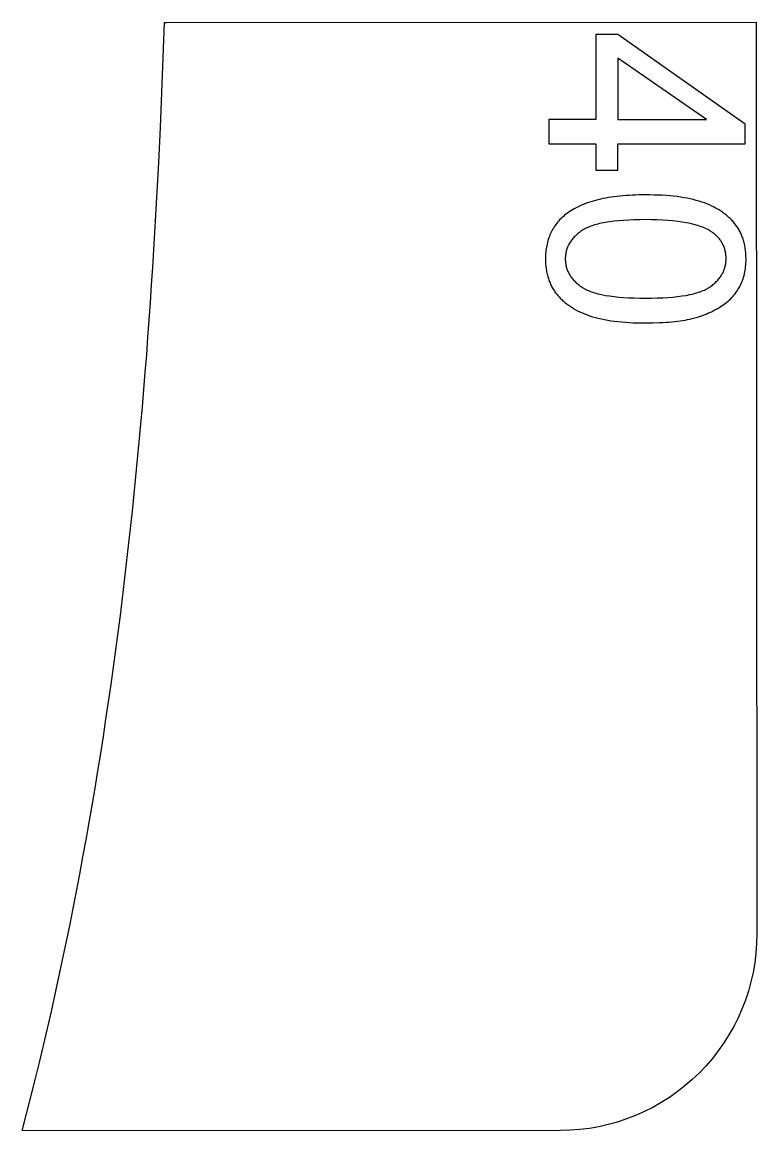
# Model space of a CAD drawing. Extents: x -16189 to 5251, y 3521 to 4024.
# Drawn here: x -7258.5 to -7071.6, y 3546.7 to 3828.8 of the extents above; entities that cross this region are included whole.
import ezdxf

# ---------------------------------------------------------------- set-up
doc = ezdxf.new("R2010")
doc.units = 0
doc.layers.add('LAYER_03', color=7, linetype='CONTINUOUS')

msp = doc.modelspace()

# ---------------------------------------------------------------- linework, layer by layer
at = {"layer": 'LAYER_03'}
for p, q in [((-7113.85, 3783.1), (-7114.44, 3782.91)), ((-7113.26, 3783.28), (-7113.85, 3783.1)), ((-7112.65, 3783.45), (-7113.26, 3783.28)), ((-7112.02, 3783.61), (-7112.65, 3783.45)), ((-7111.38, 3783.76), (-7112.02, 3783.61)), ((-7110.72, 3783.9), (-7111.38, 3783.76)), ((-7110.05, 3784.03), (-7110.72, 3783.9)), ((-7109.36, 3784.15), (-7110.05, 3784.03)), ((-7108.65, 3784.26), (-7109.36, 3784.15)), ((-7107.93, 3784.36), (-7108.65, 3784.26)), ((-7107.2, 3784.45), (-7107.93, 3784.36)), ((-7106.45, 3784.53), (-7107.2, 3784.45)), ((-7105.69, 3784.61), (-7106.45, 3784.53)), ((-7104.91, 3784.67), (-7105.69, 3784.61)), ((-7104.11, 3784.72), (-7104.91, 3784.67)), ((-7103.3, 3784.77), (-7104.11, 3784.72)), ((-7102.47, 3784.8), (-7103.3, 3784.77)), ((-7101.63, 3784.82), (-7102.47, 3784.8)), ((-7099.9, 3784.84), (-7101.63, 3784.82)), ((-7098.81, 3784.84), (-7099.9, 3784.84)), ((-7097.74, 3784.81), (-7098.81, 3784.84)), ((-7096.7, 3784.78), (-7097.74, 3784.81)), ((-7095.69, 3784.73), (-7096.7, 3784.78)), ((-7094.7, 3784.67), (-7095.69, 3784.73)), ((-7093.74, 3784.59), (-7094.7, 3784.67)), ((-7092.81, 3784.49), (-7093.74, 3784.59)), ((-7091.91, 3784.39), (-7092.81, 3784.49)), ((-7091.03, 3784.27), (-7091.91, 3784.39)), ((-7090.18, 3784.13), (-7091.03, 3784.27)), ((-7089.35, 3783.98), (-7090.18, 3784.13)), ((-7088.56, 3783.82), (-7089.35, 3783.98)), ((-7087.79, 3783.64), (-7088.56, 3783.82)), ((-7087.04, 3783.45), (-7087.79, 3783.64)), ((-7086.33, 3783.24), (-7087.04, 3783.45)), ((-7085.64, 3783.02), (-7086.33, 3783.24)), ((-7084.97, 3782.78), (-7085.64, 3783.02)), ((-7119.82, 3780.21), (-7120.22, 3779.9)), ((-7119.41, 3780.5), (-7119.82, 3780.21)), ((-7118.98, 3780.78), (-7119.41, 3780.5)), ((-7118.53, 3781.06), (-7118.98, 3780.78)), ((-7118.08, 3781.32), (-7118.53, 3781.06)), ((-7117.6, 3781.58), (-7118.08, 3781.32)), ((-7117.11, 3781.83), (-7117.6, 3781.58)), ((-7116.61, 3782.06), (-7117.11, 3781.83)), ((-7116.09, 3782.29), (-7116.61, 3782.06)), ((-7115.55, 3782.51), (-7116.09, 3782.29)), ((-7115, 3782.71), (-7115.55, 3782.51)), ((-7114.44, 3782.91), (-7115, 3782.71)), ((-7084.33, 3782.54), (-7084.97, 3782.78)), ((-7083.7, 3782.27), (-7084.33, 3782.54)), ((-7083.09, 3782), (-7083.7, 3782.27)), ((-7082.5, 3781.71), (-7083.09, 3782)), ((-7081.93, 3781.4), (-7082.5, 3781.71)), ((-7081.38, 3781.08), (-7081.93, 3781.4)), ((-7081.12, 3780.92), (-7081.38, 3781.08)), ((-7080.85, 3780.75), (-7081.12, 3780.92)), ((-7080.6, 3780.58), (-7080.85, 3780.75)), ((-7080.34, 3780.41), (-7080.6, 3780.58)), ((-7080.09, 3780.23), (-7080.34, 3780.41)), ((-7079.85, 3780.05), (-7080.09, 3780.23)), ((-7122.48, 3777.65), (-7122.72, 3777.34)), ((-7122.23, 3777.95), (-7122.48, 3777.65)), ((-7121.98, 3778.25), (-7122.23, 3777.95)), ((-7121.71, 3778.54), (-7121.98, 3778.25)), ((-7121.43, 3778.82), (-7121.71, 3778.54)), ((-7121.14, 3779.1), (-7121.43, 3778.82)), ((-7120.84, 3779.37), (-7121.14, 3779.1)), ((-7120.53, 3779.64), (-7120.84, 3779.37)), ((-7120.22, 3779.9), (-7120.53, 3779.64)), ((-7112.07, 3777.41), (-7112.51, 3777.3)), ((-7111.61, 3777.52), (-7112.07, 3777.41)), ((-7111.14, 3777.63), (-7111.61, 3777.52)), ((-7110.15, 3777.82), (-7111.14, 3777.63)), ((-7109.09, 3777.99), (-7110.15, 3777.82)), ((-7107.97, 3778.13), (-7109.09, 3777.99)), ((-7106.79, 3778.26), (-7107.97, 3778.13)), ((-7105.54, 3778.36), (-7106.79, 3778.26)), ((-7104.23, 3778.44), (-7105.54, 3778.36)), ((-7102.85, 3778.49), (-7104.23, 3778.44)), ((-7101.41, 3778.53), (-7102.85, 3778.49)), ((-7099.9, 3778.54), (-7101.41, 3778.53)), ((-7098.39, 3778.53), (-7099.9, 3778.54)), ((-7096.95, 3778.49), (-7098.39, 3778.53)), ((-7095.56, 3778.43), (-7096.95, 3778.49)), ((-7094.23, 3778.34), (-7095.56, 3778.43)), ((-7092.97, 3778.23), (-7094.23, 3778.34)), ((-7091.76, 3778.09), (-7092.97, 3778.23)), ((-7090.62, 3777.93), (-7091.76, 3778.09)), ((-7089.53, 3777.75), (-7090.62, 3777.93)), ((-7088.51, 3777.53), (-7089.53, 3777.75)), ((-7088.02, 3777.42), (-7088.51, 3777.53)), ((-7087.54, 3777.3), (-7088.02, 3777.42)), ((-7079.61, 3779.86), (-7079.85, 3780.05)), ((-7079.38, 3779.67), (-7079.61, 3779.86)), ((-7079.15, 3779.48), (-7079.38, 3779.67)), ((-7078.93, 3779.29), (-7079.15, 3779.48)), ((-7078.71, 3779.09), (-7078.93, 3779.29)), ((-7078.49, 3778.89), (-7078.71, 3779.09)), ((-7078.28, 3778.68), (-7078.49, 3778.89)), ((-7078.08, 3778.47), (-7078.28, 3778.68)), ((-7077.88, 3778.26), (-7078.08, 3778.47)), ((-7077.68, 3778.04), (-7077.88, 3778.26)), ((-7077.49, 3777.82), (-7077.68, 3778.04)), ((-7077.31, 3777.6), (-7077.49, 3777.82)), ((-7077.12, 3777.37), (-7077.31, 3777.6)), ((-7076.95, 3777.14), (-7077.12, 3777.37)), ((-7124.26, 3774.64), (-7124.4, 3774.28)), ((-7124.1, 3775), (-7124.26, 3774.64)), ((-7123.93, 3775.35), (-7124.1, 3775)), ((-7123.76, 3775.7), (-7123.93, 3775.35)), ((-7123.57, 3776.04), (-7123.76, 3775.7)), ((-7123.37, 3776.37), (-7123.57, 3776.04)), ((-7123.17, 3776.7), (-7123.37, 3776.37)), ((-7122.95, 3777.02), (-7123.17, 3776.7)), ((-7122.72, 3777.34), (-7122.95, 3777.02)), ((-7117.66, 3774.53), (-7117.87, 3774.33)), ((-7117.45, 3774.72), (-7117.66, 3774.53)), ((-7117.23, 3774.92), (-7117.45, 3774.72)), ((-7117.01, 3775.11), (-7117.23, 3774.92)), ((-7116.77, 3775.29), (-7117.01, 3775.11)), ((-7116.53, 3775.48), (-7116.77, 3775.29)), ((-7116.28, 3775.66), (-7116.53, 3775.48)), ((-7116.15, 3775.75), (-7116.28, 3775.66)), ((-7116.02, 3775.83), (-7116.15, 3775.75)), ((-7115.88, 3775.92), (-7116.02, 3775.83)), ((-7115.74, 3776.01), (-7115.88, 3775.92)), ((-7115.59, 3776.09), (-7115.74, 3776.01)), ((-7115.44, 3776.17), (-7115.59, 3776.09)), ((-7115.29, 3776.25), (-7115.44, 3776.17)), ((-7115.13, 3776.33), (-7115.29, 3776.25)), ((-7114.81, 3776.49), (-7115.13, 3776.33)), ((-7114.46, 3776.64), (-7114.81, 3776.49)), ((-7114.1, 3776.78), (-7114.46, 3776.64)), ((-7113.73, 3776.92), (-7114.1, 3776.78)), ((-7113.34, 3777.05), (-7113.73, 3776.92)), ((-7112.93, 3777.18), (-7113.34, 3777.05)), ((-7112.51, 3777.3), (-7112.93, 3777.18)), ((-7087.09, 3777.17), (-7087.54, 3777.3)), ((-7086.64, 3777.04), (-7087.09, 3777.17)), ((-7086.21, 3776.9), (-7086.64, 3777.04)), ((-7085.8, 3776.75), (-7086.21, 3776.9)), ((-7085.4, 3776.6), (-7085.8, 3776.75)), ((-7085.02, 3776.45), (-7085.4, 3776.6)), ((-7084.65, 3776.28), (-7085.02, 3776.45)), ((-7084.29, 3776.11), (-7084.65, 3776.28)), ((-7083.96, 3775.93), (-7084.29, 3776.11)), ((-7083.63, 3775.75), (-7083.96, 3775.93)), ((-7083.48, 3775.66), (-7083.63, 3775.75)), ((-7083.32, 3775.56), (-7083.48, 3775.66)), ((-7083.18, 3775.47), (-7083.32, 3775.56)), ((-7083.03, 3775.37), (-7083.18, 3775.47)), ((-7082.81, 3775.21), (-7083.03, 3775.37)), ((-7082.6, 3775.05), (-7082.81, 3775.21)), ((-7082.39, 3774.88), (-7082.6, 3775.05)), ((-7082.19, 3774.71), (-7082.39, 3774.88)), ((-7082, 3774.54), (-7082.19, 3774.71)), ((-7081.81, 3774.36), (-7082, 3774.54)), ((-7076.78, 3776.91), (-7076.95, 3777.14)), ((-7076.62, 3776.67), (-7076.78, 3776.91)), ((-7076.46, 3776.43), (-7076.62, 3776.67)), ((-7076.31, 3776.19), (-7076.46, 3776.43)), ((-7076.16, 3775.94), (-7076.31, 3776.19)), ((-7076.02, 3775.69), (-7076.16, 3775.94)), ((-7075.89, 3775.43), (-7076.02, 3775.69)), ((-7075.76, 3775.17), (-7075.89, 3775.43)), ((-7075.64, 3774.91), (-7075.76, 3775.17)), ((-7075.52, 3774.64), (-7075.64, 3774.91)), ((-7075.41, 3774.37), (-7075.52, 3774.64)), ((-7125.07, 3771.97), (-7125.15, 3771.56)), ((-7124.99, 3772.37), (-7125.07, 3771.97)), ((-7124.89, 3772.76), (-7124.99, 3772.37)), ((-7124.78, 3773.15), (-7124.89, 3772.76)), ((-7124.67, 3773.53), (-7124.78, 3773.15)), ((-7124.54, 3773.91), (-7124.67, 3773.53)), ((-7124.4, 3774.28), (-7124.54, 3773.91)), ((-7119.68, 3771.76), (-7119.78, 3771.53)), ((-7119.57, 3771.99), (-7119.68, 3771.76)), ((-7119.46, 3772.22), (-7119.57, 3771.99)), ((-7119.33, 3772.44), (-7119.46, 3772.22)), ((-7119.2, 3772.66), (-7119.33, 3772.44)), ((-7119.06, 3772.88), (-7119.2, 3772.66)), ((-7118.92, 3773.1), (-7119.06, 3772.88)), ((-7118.76, 3773.31), (-7118.92, 3773.1)), ((-7118.6, 3773.52), (-7118.76, 3773.31)), ((-7118.43, 3773.73), (-7118.6, 3773.52)), ((-7118.25, 3773.93), (-7118.43, 3773.73)), ((-7118.06, 3774.13), (-7118.25, 3773.93)), ((-7117.87, 3774.33), (-7118.06, 3774.13)), ((-7081.64, 3774.18), (-7081.81, 3774.36)), ((-7081.47, 3774), (-7081.64, 3774.18)), ((-7081.3, 3773.81), (-7081.47, 3774)), ((-7081.14, 3773.63), (-7081.3, 3773.81)), ((-7080.99, 3773.43), (-7081.14, 3773.63)), ((-7080.85, 3773.24), (-7080.99, 3773.43)), ((-7080.71, 3773.04), (-7080.85, 3773.24)), ((-7080.58, 3772.83), (-7080.71, 3773.04)), ((-7080.46, 3772.63), (-7080.58, 3772.83)), ((-7080.35, 3772.42), (-7080.46, 3772.63)), ((-7080.24, 3772.21), (-7080.35, 3772.42)), ((-7080.14, 3771.99), (-7080.24, 3772.21)), ((-7080.04, 3771.77), (-7080.14, 3771.99)), ((-7079.96, 3771.55), (-7080.04, 3771.77)), ((-7075.3, 3774.1), (-7075.41, 3774.37)), ((-7075.2, 3773.82), (-7075.3, 3774.1)), ((-7075.11, 3773.54), (-7075.2, 3773.82)), ((-7075.02, 3773.26), (-7075.11, 3773.54)), ((-7074.93, 3772.97), (-7075.02, 3773.26)), ((-7074.86, 3772.68), (-7074.93, 3772.97)), ((-7074.79, 3772.38), (-7074.86, 3772.68)), ((-7074.72, 3772.08), (-7074.79, 3772.38)), ((-7074.66, 3771.78), (-7074.72, 3772.08)), ((-7074.61, 3771.47), (-7074.66, 3771.78)), ((-7125.39, 3769), (-7125.4, 3768.55)), ((-7125.38, 3769.44), (-7125.39, 3769)), ((-7125.35, 3769.88), (-7125.38, 3769.44)), ((-7125.32, 3770.31), (-7125.35, 3769.88)), ((-7125.27, 3770.73), (-7125.32, 3770.31)), ((-7125.21, 3771.15), (-7125.27, 3770.73)), ((-7125.15, 3771.56), (-7125.21, 3771.15)), ((-7120.34, 3769.07), (-7120.35, 3768.81)), ((-7120.32, 3769.33), (-7120.34, 3769.07)), ((-7120.29, 3769.59), (-7120.32, 3769.33)), ((-7120.25, 3769.84), (-7120.29, 3769.59)), ((-7120.21, 3770.09), (-7120.25, 3769.84)), ((-7120.16, 3770.34), (-7120.21, 3770.09)), ((-7120.1, 3770.58), (-7120.16, 3770.34)), ((-7120.03, 3770.82), (-7120.1, 3770.58)), ((-7119.95, 3771.06), (-7120.03, 3770.82)), ((-7119.87, 3771.3), (-7119.95, 3771.06)), ((-7119.78, 3771.53), (-7119.87, 3771.3)), ((-7079.88, 3771.32), (-7079.96, 3771.55)), ((-7079.8, 3771.09), (-7079.88, 3771.32)), ((-7079.74, 3770.86), (-7079.8, 3771.09)), ((-7079.68, 3770.63), (-7079.74, 3770.86)), ((-7079.62, 3770.39), (-7079.68, 3770.63)), ((-7079.58, 3770.14), (-7079.62, 3770.39)), ((-7079.54, 3769.9), (-7079.58, 3770.14)), ((-7079.51, 3769.65), (-7079.54, 3769.9)), ((-7079.48, 3769.4), (-7079.51, 3769.65)), ((-7079.47, 3769.14), (-7079.48, 3769.4)), ((-7079.46, 3768.88), (-7079.47, 3769.14)), ((-7079.45, 3768.62), (-7079.46, 3768.88)), ((-7074.56, 3771.16), (-7074.61, 3771.47)), ((-7074.51, 3770.85), (-7074.56, 3771.16)), ((-7074.48, 3770.53), (-7074.51, 3770.85)), ((-7074.45, 3770.21), (-7074.48, 3770.53)), ((-7074.42, 3769.89), (-7074.45, 3770.21)), ((-7074.4, 3769.56), (-7074.42, 3769.89)), ((-7074.39, 3769.23), (-7074.4, 3769.56)), ((-7074.37, 3768.55), (-7074.39, 3769.23)), ((-7125.4, 3768.55), (-7125.38, 3767.87)), ((-7125.38, 3767.87), (-7125.37, 3767.54)), ((-7125.37, 3767.54), (-7125.35, 3767.21)), ((-7125.35, 3767.21), (-7125.32, 3766.88)), ((-7125.32, 3766.88), (-7125.29, 3766.56)), ((-7125.29, 3766.56), (-7125.26, 3766.24)), ((-7125.26, 3766.24), (-7125.21, 3765.93)), ((-7120.35, 3768.81), (-7120.35, 3768.55)), ((-7120.35, 3768.55), (-7120.35, 3768.29)), ((-7120.35, 3768.29), (-7120.34, 3768.03)), ((-7120.34, 3768.03), (-7120.32, 3767.77)), ((-7120.32, 3767.77), (-7120.29, 3767.52)), ((-7120.29, 3767.52), (-7120.25, 3767.26)), ((-7120.25, 3767.26), (-7120.21, 3767.01)), ((-7120.21, 3767.01), (-7120.16, 3766.77)), ((-7120.16, 3766.77), (-7120.1, 3766.52)), ((-7120.1, 3766.52), (-7120.03, 3766.28)), ((-7120.03, 3766.28), (-7119.95, 3766.04)), ((-7079.93, 3765.83), (-7079.85, 3766.07)), ((-7079.85, 3766.07), (-7079.77, 3766.32)), ((-7079.77, 3766.32), (-7079.71, 3766.56)), ((-7079.71, 3766.56), (-7079.65, 3766.81)), ((-7079.65, 3766.81), (-7079.59, 3767.06)), ((-7079.59, 3767.06), (-7079.55, 3767.31)), ((-7079.55, 3767.31), (-7079.52, 3767.57)), ((-7079.52, 3767.57), (-7079.49, 3767.83)), ((-7079.49, 3767.83), (-7079.47, 3768.09)), ((-7079.47, 3768.09), (-7079.46, 3768.35)), ((-7079.46, 3768.35), (-7079.45, 3768.62)), ((-7074.6, 3765.67), (-7074.53, 3766.13)), ((-7074.53, 3766.13), (-7074.48, 3766.6)), ((-7074.48, 3766.6), (-7074.43, 3767.08)), ((-7074.43, 3767.08), (-7074.4, 3767.56)), ((-7074.4, 3767.56), (-7074.38, 3768.05)), ((-7074.38, 3768.05), (-7074.37, 3768.55)), ((-7125.21, 3765.93), (-7125.16, 3765.61)), ((-7125.16, 3765.61), (-7125.11, 3765.31)), ((-7125.11, 3765.31), (-7125.05, 3765)), ((-7125.05, 3765), (-7124.98, 3764.7)), ((-7124.98, 3764.7), (-7124.91, 3764.41)), ((-7124.91, 3764.41), (-7124.83, 3764.11)), ((-7124.83, 3764.11), (-7124.75, 3763.82)), ((-7124.75, 3763.82), (-7124.66, 3763.54)), ((-7124.66, 3763.54), (-7124.56, 3763.25)), ((-7124.56, 3763.25), (-7124.46, 3762.98)), ((-7119.95, 3766.04), (-7119.87, 3765.8)), ((-7119.87, 3765.8), (-7119.78, 3765.57)), ((-7119.78, 3765.57), (-7119.68, 3765.34)), ((-7119.68, 3765.34), (-7119.57, 3765.11)), ((-7119.57, 3765.11), (-7119.45, 3764.88)), ((-7119.45, 3764.88), (-7119.33, 3764.66)), ((-7119.33, 3764.66), (-7119.2, 3764.44)), ((-7119.2, 3764.44), (-7119.06, 3764.22)), ((-7119.06, 3764.22), (-7118.91, 3764.01)), ((-7118.91, 3764.01), (-7118.75, 3763.79)), ((-7118.75, 3763.79), (-7118.59, 3763.58)), ((-7118.59, 3763.58), (-7118.42, 3763.38)), ((-7118.42, 3763.38), (-7118.24, 3763.17)), ((-7081.55, 3763.18), (-7081.37, 3763.38)), ((-7081.37, 3763.38), (-7081.2, 3763.59)), ((-7081.2, 3763.59), (-7081.04, 3763.8)), ((-7081.04, 3763.8), (-7080.88, 3764.02)), ((-7080.88, 3764.02), (-7080.74, 3764.24)), ((-7080.74, 3764.24), (-7080.6, 3764.46)), ((-7080.6, 3764.46), (-7080.47, 3764.68)), ((-7080.47, 3764.68), (-7080.34, 3764.9)), ((-7080.34, 3764.9), (-7080.23, 3765.13)), ((-7080.23, 3765.13), (-7080.12, 3765.36)), ((-7080.12, 3765.36), (-7080.02, 3765.6)), ((-7080.02, 3765.6), (-7079.93, 3765.83)), ((-7075.28, 3763.07), (-7075.14, 3763.49)), ((-7075.14, 3763.49), (-7075.01, 3763.91)), ((-7075.01, 3763.91), (-7074.89, 3764.34)), ((-7074.89, 3764.34), (-7074.78, 3764.78)), ((-7074.78, 3764.78), (-7074.68, 3765.22)), ((-7074.68, 3765.22), (-7074.6, 3765.67)), ((-7124.46, 3762.98), (-7124.36, 3762.7)), ((-7124.36, 3762.7), (-7124.24, 3762.43)), ((-7124.24, 3762.43), (-7124.13, 3762.16)), ((-7124.13, 3762.16), (-7124, 3761.9)), ((-7124, 3761.9), (-7123.87, 3761.64)), ((-7123.87, 3761.64), (-7123.74, 3761.38)), ((-7123.74, 3761.38), (-7123.6, 3761.13)), ((-7123.6, 3761.13), (-7123.45, 3760.88)), ((-7123.45, 3760.88), (-7123.3, 3760.64)), ((-7123.3, 3760.64), (-7123.14, 3760.4)), ((-7118.24, 3763.17), (-7118.05, 3762.97)), ((-7118.05, 3762.97), (-7117.86, 3762.77)), ((-7117.86, 3762.77), (-7117.65, 3762.57)), ((-7117.65, 3762.57), (-7117.44, 3762.38)), ((-7117.44, 3762.38), (-7117.22, 3762.19)), ((-7117.22, 3762.19), (-7116.99, 3762)), ((-7116.99, 3762), (-7116.76, 3761.81)), ((-7116.76, 3761.81), (-7116.51, 3761.63)), ((-7116.51, 3761.63), (-7116.26, 3761.45)), ((-7116.26, 3761.45), (-7116.13, 3761.36)), ((-7116.13, 3761.36), (-7116, 3761.27)), ((-7116, 3761.27), (-7115.86, 3761.18)), ((-7115.86, 3761.18), (-7115.72, 3761.1)), ((-7115.72, 3761.1), (-7115.57, 3761.01)), ((-7115.57, 3761.01), (-7115.42, 3760.93)), ((-7115.42, 3760.93), (-7115.27, 3760.85)), ((-7115.27, 3760.85), (-7115.11, 3760.77)), ((-7115.11, 3760.77), (-7114.78, 3760.62)), ((-7114.78, 3760.62), (-7114.44, 3760.47)), ((-7114.44, 3760.47), (-7114.08, 3760.32)), ((-7085.68, 3760.32), (-7085.32, 3760.47)), ((-7085.32, 3760.47), (-7084.98, 3760.62)), ((-7084.98, 3760.62), (-7084.65, 3760.77)), ((-7084.65, 3760.77), (-7084.49, 3760.85)), ((-7084.49, 3760.85), (-7084.34, 3760.93)), ((-7084.34, 3760.93), (-7084.19, 3761.01)), ((-7084.19, 3761.01), (-7084.05, 3761.1)), ((-7084.05, 3761.1), (-7083.91, 3761.18)), ((-7083.91, 3761.18), (-7083.77, 3761.27)), ((-7083.77, 3761.27), (-7083.64, 3761.36)), ((-7083.64, 3761.36), (-7083.51, 3761.45)), ((-7083.51, 3761.45), (-7083.26, 3761.63)), ((-7083.26, 3761.63), (-7083.02, 3761.81)), ((-7083.02, 3761.81), (-7082.78, 3762)), ((-7082.78, 3762), (-7082.56, 3762.19)), ((-7082.56, 3762.19), (-7082.34, 3762.38)), ((-7082.34, 3762.38), (-7082.13, 3762.57)), ((-7082.13, 3762.57), (-7081.93, 3762.77)), ((-7081.93, 3762.77), (-7081.73, 3762.97)), ((-7081.73, 3762.97), (-7081.55, 3763.18)), ((-7076.65, 3760.4), (-7076.42, 3760.75)), ((-7076.42, 3760.75), (-7076.2, 3761.12)), ((-7076.2, 3761.12), (-7075.99, 3761.5)), ((-7075.99, 3761.5), (-7075.8, 3761.88)), ((-7075.8, 3761.88), (-7075.61, 3762.27)), ((-7075.61, 3762.27), (-7075.44, 3762.67)), ((-7075.44, 3762.67), (-7075.28, 3763.07)), ((-7123.14, 3760.4), (-7122.98, 3760.16)), ((-7122.98, 3760.16), (-7122.81, 3759.93)), ((-7122.81, 3759.93), (-7122.63, 3759.69)), ((-7122.63, 3759.69), (-7122.45, 3759.47)), ((-7122.45, 3759.47), (-7122.26, 3759.25)), ((-7122.26, 3759.25), (-7122.07, 3759.03)), ((-7122.07, 3759.03), (-7121.87, 3758.81)), ((-7121.87, 3758.81), (-7121.67, 3758.6)), ((-7121.67, 3758.6), (-7121.47, 3758.39)), ((-7121.47, 3758.39), (-7121.26, 3758.18)), ((-7121.26, 3758.18), (-7121.04, 3757.98)), ((-7121.04, 3757.98), (-7120.82, 3757.78)), ((-7120.82, 3757.78), (-7120.6, 3757.59)), ((-7114.08, 3760.32), (-7113.71, 3760.18)), ((-7113.71, 3760.18), (-7113.31, 3760.05)), ((-7113.31, 3760.05), (-7112.91, 3759.93)), ((-7112.91, 3759.93), (-7112.48, 3759.81)), ((-7112.48, 3759.81), (-7112.04, 3759.69)), ((-7112.04, 3759.69), (-7111.59, 3759.58)), ((-7111.59, 3759.58), (-7111.12, 3759.48)), ((-7111.12, 3759.48), (-7110.13, 3759.28)), ((-7110.13, 3759.28), (-7109.07, 3759.12)), ((-7109.07, 3759.12), (-7107.95, 3758.97)), ((-7107.95, 3758.97), (-7106.77, 3758.85)), ((-7106.77, 3758.85), (-7105.53, 3758.74)), ((-7105.53, 3758.74), (-7104.22, 3758.67)), ((-7104.22, 3758.67), (-7102.84, 3758.61)), ((-7102.84, 3758.61), (-7101.4, 3758.58)), ((-7101.4, 3758.58), (-7099.9, 3758.56)), ((-7099.9, 3758.56), (-7098.39, 3758.58)), ((-7098.39, 3758.58), (-7096.95, 3758.61)), ((-7096.95, 3758.61), (-7095.57, 3758.67)), ((-7095.57, 3758.67), (-7094.25, 3758.74)), ((-7094.25, 3758.74), (-7093, 3758.85)), ((-7093, 3758.85), (-7091.81, 3758.97)), ((-7091.81, 3758.97), (-7090.69, 3759.12)), ((-7090.69, 3759.12), (-7089.63, 3759.28)), ((-7089.63, 3759.28), (-7088.64, 3759.48)), ((-7088.64, 3759.48), (-7088.17, 3759.58)), ((-7088.17, 3759.58), (-7087.71, 3759.69)), ((-7087.71, 3759.69), (-7087.28, 3759.81)), ((-7087.28, 3759.81), (-7086.85, 3759.93)), ((-7086.85, 3759.93), (-7086.44, 3760.05)), ((-7086.44, 3760.05), (-7086.05, 3760.18)), ((-7086.05, 3760.18), (-7085.68, 3760.32)), ((-7079.23, 3757.54), (-7078.9, 3757.82)), ((-7078.9, 3757.82), (-7078.58, 3758.12)), ((-7078.58, 3758.12), (-7078.27, 3758.42)), ((-7078.27, 3758.42), (-7077.97, 3758.73)), ((-7077.97, 3758.73), (-7077.68, 3759.04)), ((-7077.68, 3759.04), (-7077.41, 3759.37)), ((-7077.41, 3759.37), (-7077.14, 3759.7)), ((-7077.14, 3759.7), (-7076.89, 3760.05)), ((-7076.89, 3760.05), (-7076.65, 3760.4)), ((-7120.6, 3757.59), (-7120.37, 3757.4)), ((-7120.37, 3757.4), (-7120.13, 3757.21)), ((-7120.13, 3757.21), (-7119.89, 3757.02)), ((-7119.89, 3757.02), (-7119.65, 3756.84)), ((-7119.65, 3756.84), (-7119.4, 3756.66)), ((-7119.4, 3756.66), (-7119.15, 3756.49)), ((-7119.15, 3756.49), (-7118.89, 3756.32)), ((-7118.89, 3756.32), (-7118.62, 3756.15)), ((-7118.62, 3756.15), (-7118.36, 3755.99)), ((-7118.36, 3755.99), (-7117.8, 3755.67)), ((-7117.8, 3755.67), (-7117.23, 3755.37)), ((-7117.23, 3755.37), (-7116.65, 3755.08)), ((-7116.65, 3755.08), (-7116.04, 3754.81)), ((-7116.04, 3754.81), (-7115.41, 3754.55)), ((-7084.05, 3754.72), (-7083.59, 3754.92)), ((-7083.59, 3754.92), (-7083.14, 3755.12)), ((-7083.14, 3755.12), (-7082.7, 3755.33)), ((-7082.7, 3755.33), (-7082.27, 3755.55)), ((-7082.27, 3755.55), (-7081.85, 3755.77)), ((-7081.85, 3755.77), (-7081.45, 3756.01)), ((-7081.45, 3756.01), (-7081.05, 3756.24)), ((-7081.05, 3756.24), (-7080.66, 3756.49)), ((-7080.66, 3756.49), (-7080.29, 3756.74)), ((-7080.29, 3756.74), (-7079.92, 3757)), ((-7079.92, 3757), (-7079.57, 3757.26)), ((-7079.57, 3757.26), (-7079.23, 3757.54)), ((-7115.41, 3754.55), (-7114.76, 3754.3)), ((-7114.76, 3754.3), (-7114.1, 3754.07)), ((-7114.1, 3754.07), (-7113.41, 3753.85)), ((-7113.41, 3753.85), (-7112.69, 3753.64)), ((-7112.69, 3753.64), (-7111.95, 3753.45)), ((-7111.95, 3753.45), (-7111.18, 3753.28)), ((-7111.18, 3753.28), (-7110.39, 3753.11)), ((-7110.39, 3753.11), (-7109.57, 3752.97)), ((-7109.57, 3752.97), (-7108.72, 3752.83)), ((-7108.72, 3752.83), (-7107.85, 3752.71)), ((-7107.85, 3752.71), (-7106.95, 3752.61)), ((-7106.95, 3752.61), (-7106.02, 3752.51)), ((-7106.02, 3752.51), (-7105.07, 3752.44)), ((-7105.07, 3752.44), (-7104.09, 3752.37)), ((-7104.09, 3752.37), (-7103.08, 3752.32)), ((-7103.08, 3752.32), (-7102.05, 3752.29)), ((-7102.05, 3752.29), (-7100.99, 3752.27)), ((-7100.99, 3752.27), (-7099.9, 3752.26)), ((-7099.9, 3752.26), (-7098.09, 3752.28)), ((-7098.09, 3752.28), (-7096.38, 3752.33)), ((-7096.38, 3752.33), (-7095.56, 3752.37)), ((-7095.56, 3752.37), (-7094.76, 3752.42)), ((-7094.76, 3752.42), (-7093.98, 3752.47)), ((-7093.98, 3752.47), (-7093.23, 3752.54)), ((-7093.23, 3752.54), (-7092.51, 3752.62)), ((-7092.51, 3752.62), (-7091.81, 3752.7)), ((-7091.81, 3752.7), (-7091.13, 3752.79)), ((-7091.13, 3752.79), (-7090.47, 3752.89)), ((-7090.47, 3752.89), (-7089.84, 3753)), ((-7089.84, 3753), (-7089.24, 3753.12)), ((-7089.24, 3753.12), (-7088.65, 3753.25)), ((-7088.65, 3753.25), (-7088.09, 3753.38)), ((-7088.09, 3753.38), (-7087.02, 3753.68)), ((-7087.02, 3753.68), (-7086.5, 3753.84)), ((-7086.5, 3753.84), (-7085.99, 3754)), ((-7085.99, 3754), (-7085.48, 3754.17)), ((-7085.48, 3754.17), (-7084.99, 3754.35)), ((-7084.99, 3754.35), (-7084.51, 3754.53)), ((-7084.51, 3754.53), (-7084.05, 3754.72))]:
    msp.add_line(p, q, dxfattribs=at)
msp.add_lwpolyline([(-7121.6, 3546.76), (-7258.52, 3546.69), (-7257.39, 3551.02), (-7256.29, 3555.36), (-7255.2, 3559.7), (-7254.14, 3564.04), (-7253.1, 3568.39), (-7252.09, 3572.73), (-7251.09, 3577.09), (-7250.11, 3581.44), (-7249.16, 3585.8), (-7248.23, 3590.16), (-7247.31, 3594.52), (-7246.42, 3598.88), (-7245.55, 3603.25), (-7244.69, 3607.62), (-7243.86, 3611.99), (-7243.05, 3616.37), (-7242.25, 3620.74), (-7241.47, 3625.12), (-7240.72, 3629.5), (-7239.98, 3633.89), (-7239.26, 3638.27), (-7238.55, 3642.66), (-7237.87, 3647.05), (-7237.2, 3651.45), (-7236.55, 3655.84), (-7235.92, 3660.24), (-7235.3, 3664.64), (-7234.7, 3669.04), (-7234.12, 3673.45), (-7233.55, 3677.85), (-7233, 3682.26), (-7232.47, 3686.67), (-7231.95, 3691.09), (-7231.44, 3695.5), (-7230.96, 3699.92), (-7230.48, 3704.34), (-7230.02, 3708.76), (-7229.58, 3713.18), (-7229.15, 3717.6), (-7228.73, 3722.03), (-7228.33, 3726.46), (-7227.94, 3730.89), (-7227.57, 3735.32), (-7227.2, 3739.75), (-7226.85, 3744.18), (-7226.52, 3748.62), (-7226.19, 3753.06), (-7225.88, 3757.5), (-7225.58, 3761.94), (-7225.29, 3766.38), (-7225.01, 3770.82), (-7224.74, 3775.27), (-7224.48, 3779.71), (-7224.24, 3784.16), (-7224, 3788.61), (-7223.78, 3793.06), (-7223.36, 3801.96), (-7222.97, 3810.87), (-7222.62, 3819.79), (-7222.31, 3828.71), (-7221.76, 3828.71), (-7071.76, 3828.79), (-7071.63, 3596.79, -0.414214)], format="xyb", close=True, dxfattribs=at)
for points in [[(-7124.54, 3804), (-7124.54, 3797.86), (-7112.58, 3797.86), (-7112.58, 3791.11), (-7106.96, 3791.11), (-7106.96, 3797.86), (-7074.58, 3797.86), (-7074.58, 3802.87), (-7106.96, 3825.67), (-7112.58, 3825.67), (-7112.58, 3804)], [(-7106.96, 3804), (-7084.43, 3804), (-7106.96, 3819.64)]]:
    msp.add_lwpolyline(points, close=True, dxfattribs=at)

doc.saveas('drawing.dxf')
